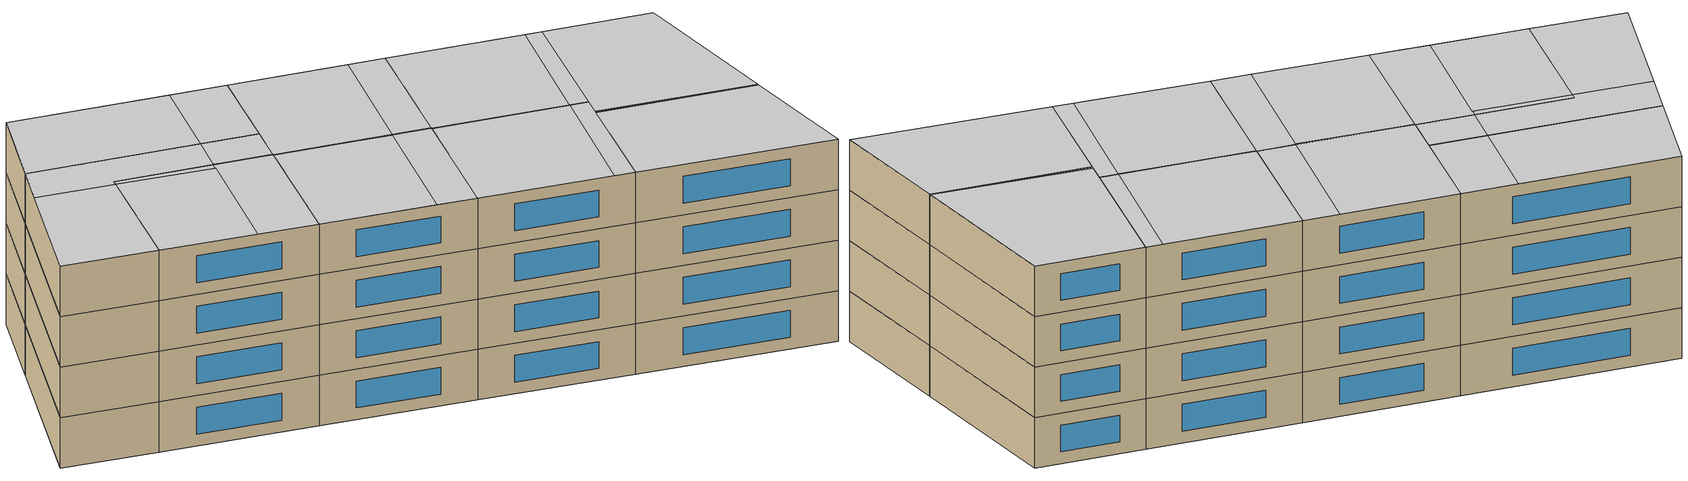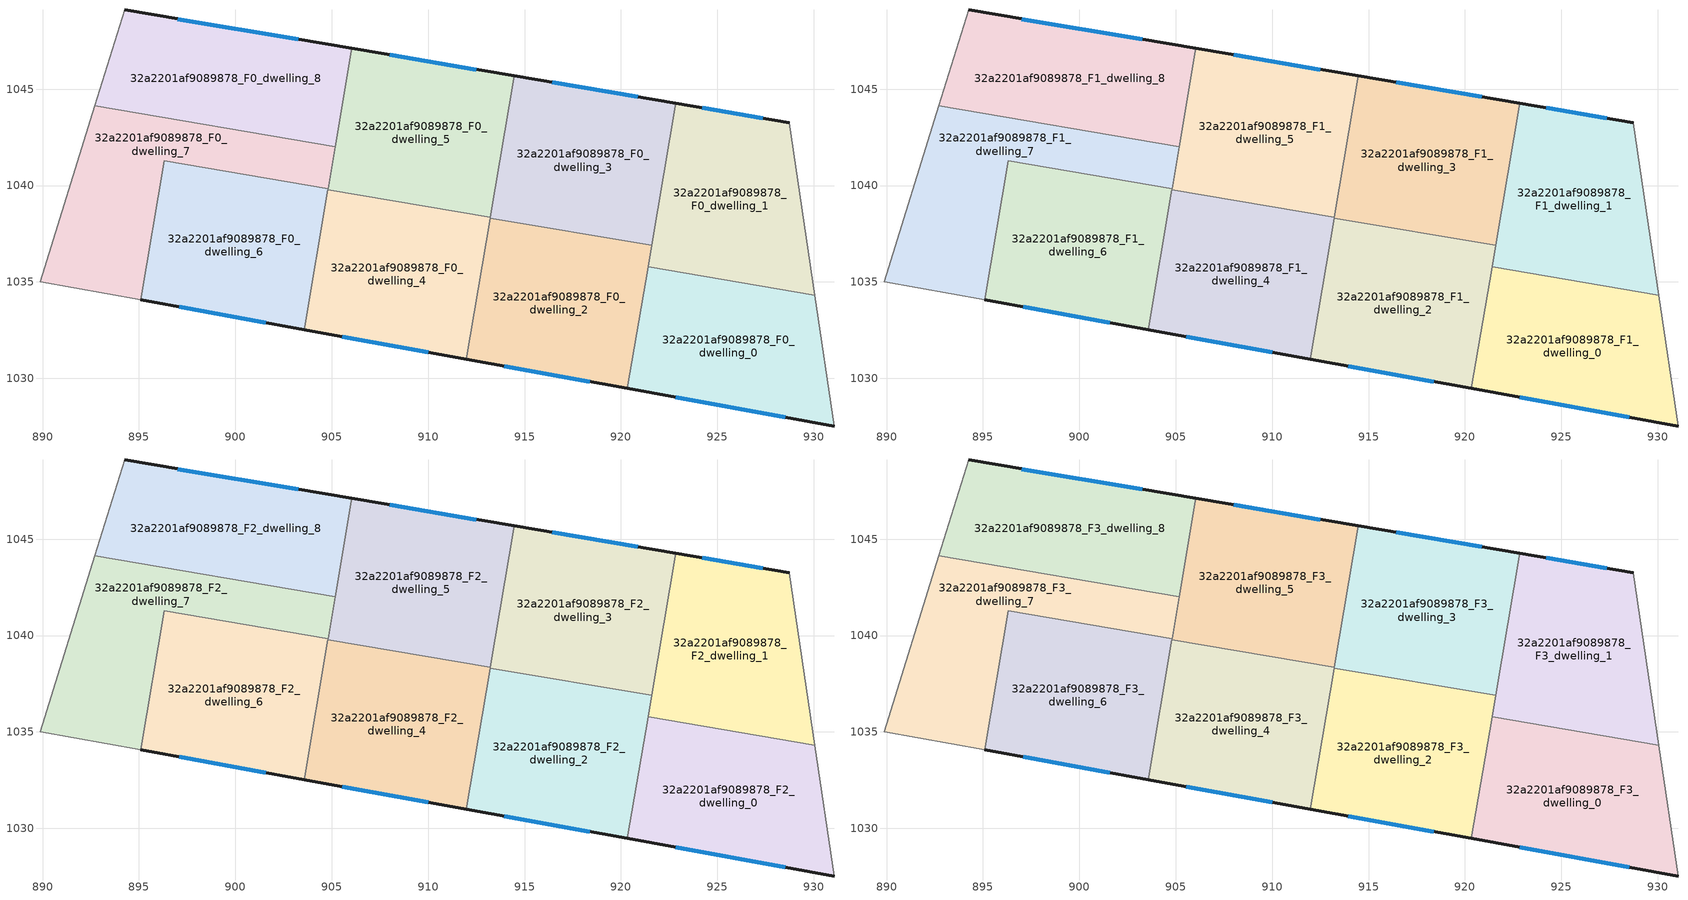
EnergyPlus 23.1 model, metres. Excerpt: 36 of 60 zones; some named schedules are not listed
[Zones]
32a2201af9089878_F0_dwelling_0
 floor ground (EU_floor_Construction): 930.05,1034.32 931.05,1027.53 920.34,1029.48 921.4,1035.78 z0
 wall outside (EU_wall_Construction): 920.34,1029.48 931.05,1027.53 z0:3
 wall adiabatic (EU_wall_Construction): 931.05,1027.53 930.05,1034.32 z0:3
 wall to 32a2201af9089878_F0_dwelling_1 (EU_wall_Construction): 930.05,1034.32 921.4,1035.78 z0:3
 wall to 32a2201af9089878_F0_dwelling_2 (EU_wall_Construction): 921.4,1035.78 920.34,1029.48 z0:3
 window (EU_Window_Construction): 922.85,1029.02 928.53,1027.99 z0.7:2.3
32a2201af9089878_F0_dwelling_1
 floor ground (EU_floor_Construction): 928.74,1043.26 930.05,1034.32 921.4,1035.78 922.84,1044.26 z0
 wall outside (EU_wall_Construction): 928.74,1043.26 922.84,1044.26 z0:3
 wall adiabatic (EU_wall_Construction): 930.05,1034.32 928.74,1043.26 z0:3
 wall to 32a2201af9089878_F0_dwelling_3 (EU_wall_Construction): 922.84,1044.26 921.59,1036.9 z0:3
 wall to 32a2201af9089878_F0_dwelling_2 (EU_wall_Construction): 921.59,1036.9 921.4,1035.78 z0:3
 window (EU_Window_Construction): 927.35,1043.5 924.22,1044.03 z0.7:2.3
32a2201af9089878_F0_dwelling_2
 floor ground (EU_floor_Construction): 921.59,1036.9 920.34,1029.48 911.98,1031 913.22,1038.31 z0
 wall outside (EU_wall_Construction): 911.98,1031 920.34,1029.48 z0:3
 wall to 32a2201af9089878_F0_dwelling_3 (EU_wall_Construction): 921.59,1036.9 913.22,1038.31 z0:3
 wall to 32a2201af9089878_F0_dwelling_4 (EU_wall_Construction): 913.22,1038.31 911.98,1031 z0:3
 window (EU_Window_Construction): 913.94,1030.64 918.37,1029.83 z0.7:2.3
32a2201af9089878_F0_dwelling_3
 floor ground (EU_floor_Construction): 922.84,1044.26 921.59,1036.9 913.22,1038.31 914.47,1045.68 z0
 wall outside (EU_wall_Construction): 922.84,1044.26 914.47,1045.68 z0:3
 wall to 32a2201af9089878_F0_dwelling_5 (EU_wall_Construction): 914.47,1045.68 913.23,1038.37 z0:3
 wall to 32a2201af9089878_F0_dwelling_4 (EU_wall_Construction): 913.23,1038.37 913.22,1038.31 z0:3
 window (EU_Window_Construction): 920.87,1044.6 916.43,1045.35 z0.7:2.3
32a2201af9089878_F0_dwelling_4
 floor ground (EU_floor_Construction): 913.23,1038.37 911.98,1031 903.57,1032.53 904.8,1039.79 z0
 wall outside (EU_wall_Construction): 903.57,1032.53 911.98,1031 z0:3
 wall to 32a2201af9089878_F0_dwelling_6 (EU_wall_Construction): 904.8,1039.79 903.57,1032.53 z0:3
 wall to 32a2201af9089878_F0_dwelling_5 (EU_wall_Construction): 913.23,1038.37 904.8,1039.79 z0:3
 window (EU_Window_Construction): 905.54,1032.17 910.01,1031.36 z0.7:2.3
32a2201af9089878_F0_dwelling_5
 floor ground (EU_floor_Construction): 914.47,1045.68 913.23,1038.37 904.8,1039.79 906.04,1047.11 z0
 wall outside (EU_wall_Construction): 914.47,1045.68 906.04,1047.11 z0:3
 wall to 32a2201af9089878_F0_dwelling_8 (EU_wall_Construction): 906.04,1047.11 905.18,1042.02 z0:3
 wall to 32a2201af9089878_F0_dwelling_7 (EU_wall_Construction): 905.18,1042.02 904.81,1039.84 z0:3
 wall to 32a2201af9089878_F0_dwelling_6 (EU_wall_Construction): 904.81,1039.84 904.8,1039.79 z0:3
 window (EU_Window_Construction): 912.49,1046.02 908.02,1046.78 z0.7:2.3
32a2201af9089878_F0_dwelling_6
 floor ground (EU_floor_Construction): 904.81,1039.84 903.57,1032.53 895.1,1034.07 896.32,1041.28 z0
 wall outside (EU_wall_Construction): 895.1,1034.07 903.57,1032.53 z0:3
 wall to 32a2201af9089878_F0_dwelling_7 (EU_wall_Construction): 904.81,1039.84 896.32,1041.28 895.1,1034.07 z0:3
 window (EU_Window_Construction): 897.09,1033.7 901.58,1032.89 z0.7:2.3
32a2201af9089878_F0_dwelling_7
 floor ground (EU_floor_Construction): 905.18,1042.03 904.81,1039.84 896.32,1041.28 895.1,1034.07 889.87,1035.02 892.71,1044.13 z0
 wall adiabatic (EU_wall_Construction): 892.71,1044.13 889.87,1035.02 895.1,1034.07 z0:3
 wall to 32a2201af9089878_F0_dwelling_8 (EU_wall_Construction): 905.18,1042.03 892.71,1044.13 z0:3
32a2201af9089878_F0_dwelling_8
 floor ground (EU_floor_Construction): 906.04,1047.11 905.18,1042.03 892.71,1044.13 894.25,1049.11 z0
 wall outside (EU_wall_Construction): 906.04,1047.11 894.25,1049.11 z0:3
 wall adiabatic (EU_wall_Construction): 894.25,1049.11 892.71,1044.13 z0:3
 window (EU_Window_Construction): 903.27,1047.58 897.02,1048.64 z0.7:2.3
32a2201af9089878_F1_dwelling_0
 floor to 32a2201af9089878_F0_dwelling_0 (EU_floor_Construction): 930.05,1034.32 931.05,1027.53 920.34,1029.48 921.4,1035.78 z3
 wall outside (EU_wall_Construction): 920.34,1029.48 931.05,1027.53 z3:6
 wall adiabatic (EU_wall_Construction): 931.05,1027.53 930.05,1034.32 z3:6
 wall to 32a2201af9089878_F1_dwelling_1 (EU_wall_Construction): 930.05,1034.32 921.4,1035.78 z3:6
 wall to 32a2201af9089878_F1_dwelling_2 (EU_wall_Construction): 921.4,1035.78 920.34,1029.48 z3:6
 window (EU_Window_Construction): 922.85,1029.02 928.53,1027.99 z3.7:5.3
32a2201af9089878_F1_dwelling_1
 floor to 32a2201af9089878_F0_dwelling_1 (EU_floor_Construction): 928.74,1043.26 930.05,1034.32 921.4,1035.78 922.84,1044.26 z3
 wall outside (EU_wall_Construction): 928.74,1043.26 922.84,1044.26 z3:6
 wall adiabatic (EU_wall_Construction): 930.05,1034.32 928.74,1043.26 z3:6
 wall to 32a2201af9089878_F1_dwelling_3 (EU_wall_Construction): 922.84,1044.26 921.59,1036.9 z3:6
 wall to 32a2201af9089878_F1_dwelling_2 (EU_wall_Construction): 921.59,1036.9 921.4,1035.78 z3:6
 window (EU_Window_Construction): 927.35,1043.5 924.22,1044.03 z3.7:5.3
32a2201af9089878_F1_dwelling_2
 floor to 32a2201af9089878_F0_dwelling_2 (EU_floor_Construction): 921.59,1036.9 920.34,1029.48 911.98,1031 913.22,1038.31 z3
 wall outside (EU_wall_Construction): 911.98,1031 920.34,1029.48 z3:6
 wall to 32a2201af9089878_F1_dwelling_3 (EU_wall_Construction): 921.59,1036.9 913.22,1038.31 z3:6
 wall to 32a2201af9089878_F1_dwelling_4 (EU_wall_Construction): 913.22,1038.31 911.98,1031 z3:6
 window (EU_Window_Construction): 913.94,1030.64 918.37,1029.83 z3.7:5.3
32a2201af9089878_F1_dwelling_3
 floor to 32a2201af9089878_F0_dwelling_3 (EU_floor_Construction): 922.84,1044.26 921.59,1036.9 913.22,1038.31 914.47,1045.68 z3
 wall outside (EU_wall_Construction): 922.84,1044.26 914.47,1045.68 z3:6
 wall to 32a2201af9089878_F1_dwelling_5 (EU_wall_Construction): 914.47,1045.68 913.23,1038.37 z3:6
 wall to 32a2201af9089878_F1_dwelling_4 (EU_wall_Construction): 913.23,1038.37 913.22,1038.31 z3:6
 window (EU_Window_Construction): 920.87,1044.6 916.43,1045.35 z3.7:5.3
32a2201af9089878_F1_dwelling_4
 floor to 32a2201af9089878_F0_dwelling_4 (EU_floor_Construction): 913.23,1038.37 911.98,1031 903.57,1032.53 904.8,1039.79 z3
 wall outside (EU_wall_Construction): 903.57,1032.53 911.98,1031 z3:6
 wall to 32a2201af9089878_F1_dwelling_6 (EU_wall_Construction): 904.8,1039.79 903.57,1032.53 z3:6
 wall to 32a2201af9089878_F1_dwelling_5 (EU_wall_Construction): 913.23,1038.37 904.8,1039.79 z3:6
 window (EU_Window_Construction): 905.54,1032.17 910.01,1031.36 z3.7:5.3
32a2201af9089878_F1_dwelling_5
 floor to 32a2201af9089878_F0_dwelling_5 (EU_floor_Construction): 914.47,1045.68 913.23,1038.37 904.8,1039.79 906.04,1047.11 z3
 wall outside (EU_wall_Construction): 914.47,1045.68 906.04,1047.11 z3:6
 wall to 32a2201af9089878_F1_dwelling_8 (EU_wall_Construction): 906.04,1047.11 905.18,1042.02 z3:6
 wall to 32a2201af9089878_F1_dwelling_7 (EU_wall_Construction): 905.18,1042.02 904.81,1039.84 z3:6
 wall to 32a2201af9089878_F1_dwelling_6 (EU_wall_Construction): 904.81,1039.84 904.8,1039.79 z3:6
 window (EU_Window_Construction): 912.49,1046.02 908.02,1046.78 z3.7:5.3
32a2201af9089878_F1_dwelling_6
 floor to 32a2201af9089878_F0_dwelling_6 (EU_floor_Construction): 904.81,1039.84 903.57,1032.53 895.1,1034.07 896.32,1041.28 z3
 wall outside (EU_wall_Construction): 895.1,1034.07 903.57,1032.53 z3:6
 wall to 32a2201af9089878_F1_dwelling_7 (EU_wall_Construction): 904.81,1039.84 896.32,1041.28 895.1,1034.07 z3:6
 window (EU_Window_Construction): 897.09,1033.7 901.58,1032.89 z3.7:5.3
32a2201af9089878_F1_dwelling_7
 floor to 32a2201af9089878_F0_dwelling_7 (EU_floor_Construction): 905.18,1042.03 904.81,1039.84 896.32,1041.28 895.1,1034.07 889.87,1035.02 892.71,1044.13 z3
 wall adiabatic (EU_wall_Construction): 892.71,1044.13 889.87,1035.02 895.1,1034.07 z3:6
 wall to 32a2201af9089878_F1_dwelling_8 (EU_wall_Construction): 905.18,1042.03 892.71,1044.13 z3:6
32a2201af9089878_F1_dwelling_8
 floor to 32a2201af9089878_F0_dwelling_8 (EU_floor_Construction): 906.04,1047.11 905.18,1042.03 892.71,1044.13 894.25,1049.11 z3
 wall outside (EU_wall_Construction): 906.04,1047.11 894.25,1049.11 z3:6
 wall adiabatic (EU_wall_Construction): 894.25,1049.11 892.71,1044.13 z3:6
 window (EU_Window_Construction): 903.27,1047.58 897.02,1048.64 z3.7:5.3
32a2201af9089878_F2_dwelling_0
 floor to 32a2201af9089878_F1_dwelling_0 (EU_floor_Construction): 930.05,1034.32 931.05,1027.53 920.34,1029.48 921.4,1035.78 z6
 wall outside (EU_wall_Construction): 920.34,1029.48 931.05,1027.53 z6:9
 wall adiabatic (EU_wall_Construction): 931.05,1027.53 930.05,1034.32 z6:9
 wall to 32a2201af9089878_F2_dwelling_1 (EU_wall_Construction): 930.05,1034.32 921.4,1035.78 z6:9
 wall to 32a2201af9089878_F2_dwelling_2 (EU_wall_Construction): 921.4,1035.78 920.34,1029.48 z6:9
 window (EU_Window_Construction): 922.85,1029.02 928.53,1027.99 z6.7:8.3
32a2201af9089878_F2_dwelling_1
 floor to 32a2201af9089878_F1_dwelling_1 (EU_floor_Construction): 928.74,1043.26 930.05,1034.32 921.4,1035.78 922.84,1044.26 z6
 wall outside (EU_wall_Construction): 928.74,1043.26 922.84,1044.26 z6:9
 wall adiabatic (EU_wall_Construction): 930.05,1034.32 928.74,1043.26 z6:9
 wall to 32a2201af9089878_F2_dwelling_3 (EU_wall_Construction): 922.84,1044.26 921.59,1036.9 z6:9
 wall to 32a2201af9089878_F2_dwelling_2 (EU_wall_Construction): 921.59,1036.9 921.4,1035.78 z6:9
 window (EU_Window_Construction): 927.35,1043.5 924.22,1044.03 z6.7:8.3
32a2201af9089878_F2_dwelling_2
 floor to 32a2201af9089878_F1_dwelling_2 (EU_floor_Construction): 921.59,1036.9 920.34,1029.48 911.98,1031 913.22,1038.31 z6
 wall outside (EU_wall_Construction): 911.98,1031 920.34,1029.48 z6:9
 wall to 32a2201af9089878_F2_dwelling_3 (EU_wall_Construction): 921.59,1036.9 913.22,1038.31 z6:9
 wall to 32a2201af9089878_F2_dwelling_4 (EU_wall_Construction): 913.22,1038.31 911.98,1031 z6:9
 window (EU_Window_Construction): 913.94,1030.64 918.37,1029.83 z6.7:8.3
32a2201af9089878_F2_dwelling_3
 floor to 32a2201af9089878_F1_dwelling_3 (EU_floor_Construction): 922.84,1044.26 921.59,1036.9 913.22,1038.31 914.47,1045.68 z6
 wall outside (EU_wall_Construction): 922.84,1044.26 914.47,1045.68 z6:9
 wall to 32a2201af9089878_F2_dwelling_5 (EU_wall_Construction): 914.47,1045.68 913.23,1038.37 z6:9
 wall to 32a2201af9089878_F2_dwelling_4 (EU_wall_Construction): 913.23,1038.37 913.22,1038.31 z6:9
 window (EU_Window_Construction): 920.87,1044.6 916.43,1045.35 z6.7:8.3
32a2201af9089878_F2_dwelling_4
 floor to 32a2201af9089878_F1_dwelling_4 (EU_floor_Construction): 913.23,1038.37 911.98,1031 903.57,1032.53 904.8,1039.79 z6
 wall outside (EU_wall_Construction): 903.57,1032.53 911.98,1031 z6:9
 wall to 32a2201af9089878_F2_dwelling_6 (EU_wall_Construction): 904.8,1039.79 903.57,1032.53 z6:9
 wall to 32a2201af9089878_F2_dwelling_5 (EU_wall_Construction): 913.23,1038.37 904.8,1039.79 z6:9
 window (EU_Window_Construction): 905.54,1032.17 910.01,1031.36 z6.7:8.3
32a2201af9089878_F2_dwelling_5
 floor to 32a2201af9089878_F1_dwelling_5 (EU_floor_Construction): 914.47,1045.68 913.23,1038.37 904.8,1039.79 906.04,1047.11 z6
 wall outside (EU_wall_Construction): 914.47,1045.68 906.04,1047.11 z6:9
 wall to 32a2201af9089878_F2_dwelling_8 (EU_wall_Construction): 906.04,1047.11 905.18,1042.02 z6:9
 wall to 32a2201af9089878_F2_dwelling_7 (EU_wall_Construction): 905.18,1042.02 904.81,1039.84 z6:9
 wall to 32a2201af9089878_F2_dwelling_6 (EU_wall_Construction): 904.81,1039.84 904.8,1039.79 z6:9
 window (EU_Window_Construction): 912.49,1046.02 908.02,1046.78 z6.7:8.3
32a2201af9089878_F2_dwelling_6
 floor to 32a2201af9089878_F1_dwelling_6 (EU_floor_Construction): 904.81,1039.84 903.57,1032.53 895.1,1034.07 896.32,1041.28 z6
 wall outside (EU_wall_Construction): 895.1,1034.07 903.57,1032.53 z6:9
 wall to 32a2201af9089878_F2_dwelling_7 (EU_wall_Construction): 904.81,1039.84 896.32,1041.28 895.1,1034.07 z6:9
 window (EU_Window_Construction): 897.09,1033.7 901.58,1032.89 z6.7:8.3
32a2201af9089878_F2_dwelling_7
 floor to 32a2201af9089878_F1_dwelling_7 (EU_floor_Construction): 905.18,1042.03 904.81,1039.84 896.32,1041.28 895.1,1034.07 889.87,1035.02 892.71,1044.13 z6
 wall adiabatic (EU_wall_Construction): 892.71,1044.13 889.87,1035.02 895.1,1034.07 z6:9
 wall to 32a2201af9089878_F2_dwelling_8 (EU_wall_Construction): 905.18,1042.03 892.71,1044.13 z6:9
32a2201af9089878_F2_dwelling_8
 floor to 32a2201af9089878_F1_dwelling_8 (EU_floor_Construction): 906.04,1047.11 905.18,1042.03 892.71,1044.13 894.25,1049.11 z6
 wall outside (EU_wall_Construction): 906.04,1047.11 894.25,1049.11 z6:9
 wall adiabatic (EU_wall_Construction): 894.25,1049.11 892.71,1044.13 z6:9
 window (EU_Window_Construction): 903.27,1047.58 897.02,1048.64 z6.7:8.3
32a2201af9089878_F3_dwelling_0
 floor to 32a2201af9089878_F2_dwelling_0 (EU_floor_Construction): 930.05,1034.32 931.05,1027.53 920.34,1029.48 921.4,1035.78 z9
 wall outside (EU_wall_Construction): 920.34,1029.48 931.05,1027.53 z9:12
 wall adiabatic (EU_wall_Construction): 931.05,1027.53 930.05,1034.32 z9:12
 wall to 32a2201af9089878_F3_dwelling_1 (EU_wall_Construction): 930.05,1034.32 921.4,1035.78 z9:12
 wall to 32a2201af9089878_F3_dwelling_2 (EU_wall_Construction): 921.4,1035.78 920.34,1029.48 z9:12
 window (EU_Window_Construction): 922.85,1029.02 928.53,1027.99 z9.7:11.3
 ceiling adiabatic (EU_roof_Construction): 931.05,1027.53 930.05,1034.32 921.4,1035.78 920.34,1029.48 z12
32a2201af9089878_F3_dwelling_1
 floor to 32a2201af9089878_F2_dwelling_1 (EU_floor_Construction): 928.74,1043.26 930.05,1034.32 921.4,1035.78 922.84,1044.26 z9
 wall outside (EU_wall_Construction): 928.74,1043.26 922.84,1044.26 z9:12
 wall adiabatic (EU_wall_Construction): 930.05,1034.32 928.74,1043.26 z9:12
 wall to 32a2201af9089878_F3_dwelling_3 (EU_wall_Construction): 922.84,1044.26 921.59,1036.9 z9:12
 wall to 32a2201af9089878_F3_dwelling_2 (EU_wall_Construction): 921.59,1036.9 921.4,1035.78 z9:12
 window (EU_Window_Construction): 927.35,1043.5 924.22,1044.03 z9.7:11.3
 ceiling to 32a2201af9089878_F4_dwelling_1 (EU_floor_Construction): 930.05,1034.34 928.74,1043.26 922.84,1044.26 921.42,1035.91 z12
 ceiling adiabatic (EU_roof_Construction): 930.05,1034.32 930.05,1034.34 921.42,1035.91 921.4,1035.78 z12
32a2201af9089878_F3_dwelling_2
 floor to 32a2201af9089878_F2_dwelling_2 (EU_floor_Construction): 921.59,1036.9 920.34,1029.48 911.98,1031 913.22,1038.31 z9
 wall outside (EU_wall_Construction): 911.98,1031 920.34,1029.48 z9:12
 wall to 32a2201af9089878_F3_dwelling_3 (EU_wall_Construction): 921.59,1036.9 913.22,1038.31 z9:12
 wall to 32a2201af9089878_F3_dwelling_4 (EU_wall_Construction): 913.22,1038.31 911.98,1031 z9:12
 window (EU_Window_Construction): 913.94,1030.64 918.37,1029.83 z9.7:11.3
 ceiling to 32a2201af9089878_F4_dwelling_2 (EU_floor_Construction): 919.2,1029.68 920.54,1037.03 916.65,1037.73 913.22,1038.31 911.98,1031 z12
 ceiling to 32a2201af9089878_F4_dwelling_3 (EU_floor_Construction): 920.54,1037.03 920.55,1037.07 916.65,1037.73 z12
 ceiling adiabatic (EU_roof_Construction): 920.34,1029.48 921.59,1036.9 920.55,1037.07 919.2,1029.68 917.42,1030.01 z12
32a2201af9089878_F3_dwelling_3
 floor to 32a2201af9089878_F2_dwelling_3 (EU_floor_Construction): 922.84,1044.26 921.59,1036.9 913.22,1038.31 914.47,1045.68 z9
 wall outside (EU_wall_Construction): 922.84,1044.26 914.47,1045.68 z9:12
 wall to 32a2201af9089878_F3_dwelling_5 (EU_wall_Construction): 914.47,1045.68 913.23,1038.37 z9:12
 wall to 32a2201af9089878_F3_dwelling_4 (EU_wall_Construction): 913.23,1038.37 913.22,1038.31 z9:12
 window (EU_Window_Construction): 920.87,1044.6 916.43,1045.35 z9.7:11.3
 ceiling to 32a2201af9089878_F4_dwelling_3 (EU_floor_Construction): 920.55,1037.07 921.88,1044.43 914.47,1045.68 913.23,1038.36 916.65,1037.73 z12
 ceiling adiabatic (EU_roof_Construction): 921.59,1036.9 922.84,1044.26 921.88,1044.43 920.55,1037.07 z12
 ceiling to 32a2201af9089878_F4_dwelling_2 (EU_floor_Construction): 916.65,1037.73 913.23,1038.36 913.22,1038.31 z12
32a2201af9089878_F3_dwelling_4
 floor to 32a2201af9089878_F2_dwelling_4 (EU_floor_Construction): 913.23,1038.37 911.98,1031 903.57,1032.53 904.8,1039.79 z9
 wall outside (EU_wall_Construction): 903.57,1032.53 911.98,1031 z9:12
 wall to 32a2201af9089878_F3_dwelling_6 (EU_wall_Construction): 904.8,1039.79 903.57,1032.53 z9:12
 wall to 32a2201af9089878_F3_dwelling_5 (EU_wall_Construction): 913.23,1038.37 904.8,1039.79 z9:12
 window (EU_Window_Construction): 905.54,1032.17 910.01,1031.36 z9.7:11.3
 ceiling to 32a2201af9089878_F4_dwelling_4 (EU_floor_Construction): 909.79,1031.39 911.12,1038.68 907.7,1039.3 904.8,1039.79 903.57,1032.53 z12
 ceiling to 32a2201af9089878_F4_dwelling_2 (EU_floor_Construction): 911.98,1031 913.23,1038.36 912.46,1038.49 911.13,1038.72 911.12,1038.68 909.79,1031.39 z12
 ceiling adiabatic (EU_roof_Construction): 911.12,1038.68 911.13,1038.72 907.7,1039.3 z12
32a2201af9089878_F3_dwelling_5
 floor to 32a2201af9089878_F2_dwelling_5 (EU_floor_Construction): 914.47,1045.68 913.23,1038.37 904.8,1039.79 906.04,1047.11 z9
 wall outside (EU_wall_Construction): 914.47,1045.68 906.04,1047.11 z9:12
 wall to 32a2201af9089878_F3_dwelling_8 (EU_wall_Construction): 906.04,1047.11 905.18,1042.02 z9:12
 wall to 32a2201af9089878_F3_dwelling_7 (EU_wall_Construction): 905.18,1042.02 904.81,1039.84 z9:12
 wall to 32a2201af9089878_F3_dwelling_6 (EU_wall_Construction): 904.81,1039.84 904.8,1039.79 z9:12
 window (EU_Window_Construction): 912.49,1046.02 908.02,1046.78 z9.7:11.3
 ceiling adiabatic (EU_roof_Construction): 911.13,1038.72 912.45,1046.02 906.04,1047.11 904.8,1039.83 907.7,1039.3 z12
 ceiling to 32a2201af9089878_F4_dwelling_3 (EU_floor_Construction): 913.23,1038.37 914.47,1045.68 912.45,1046.02 911.13,1038.74 912.46,1038.49 z12
 ceiling to 32a2201af9089878_F4_dwelling_4 (EU_floor_Construction): 907.7,1039.3 904.8,1039.83 904.8,1039.79 z12
 ceiling to 32a2201af9089878_F4_dwelling_2 (EU_floor_Construction): 912.46,1038.49 911.13,1038.74 911.13,1038.72 z12
32a2201af9089878_F3_dwelling_6
 floor to 32a2201af9089878_F2_dwelling_6 (EU_floor_Construction): 904.81,1039.84 903.57,1032.53 895.1,1034.07 896.32,1041.28 z9
 wall outside (EU_wall_Construction): 895.1,1034.07 903.57,1032.53 z9:12
 wall to 32a2201af9089878_F3_dwelling_7 (EU_wall_Construction): 904.81,1039.84 896.32,1041.28 895.1,1034.07 z9:12
 window (EU_Window_Construction): 897.09,1033.7 901.58,1032.89 z9.7:11.3
 ceiling to 32a2201af9089878_F4_dwelling_6 (EU_floor_Construction): 900.31,1033.12 901.56,1040.02 896.27,1040.98 895.1,1034.07 z12
 ceiling to 32a2201af9089878_F4_dwelling_4 (EU_floor_Construction): 903.57,1032.53 904.8,1039.83 903.45,1040.07 901.63,1040.38 900.31,1033.12 z12
 ceiling to 32a2201af9089878_F4_dwelling_7 (EU_floor_Construction): 901.56,1040.02 901.63,1040.38 896.32,1041.28 896.27,1040.98 z12
 ceiling adiabatic (EU_roof_Construction): 904.8,1039.83 904.81,1039.84 903.45,1040.07 z12
32a2201af9089878_F3_dwelling_7
 floor to 32a2201af9089878_F2_dwelling_7 (EU_floor_Construction): 905.18,1042.03 904.81,1039.84 896.32,1041.28 895.1,1034.07 889.87,1035.02 892.71,1044.13 z9
 wall adiabatic (EU_wall_Construction): 892.71,1044.13 889.87,1035.02 895.1,1034.07 z9:12
 wall to 32a2201af9089878_F3_dwelling_8 (EU_wall_Construction): 905.18,1042.03 892.71,1044.13 z9:12
 ceiling to 32a2201af9089878_F4_dwelling_7 (EU_floor_Construction): 901.63,1040.38 902.03,1042.56 892.71,1044.13 891.97,1041.76 896.27,1040.98 896.32,1041.28 z12
 ceiling to 32a2201af9089878_F4_dwelling_6 (EU_floor_Construction): 895.1,1034.07 896.27,1040.98 891.97,1041.76 889.87,1035.02 z12
 ceiling to 32a2201af9089878_F4_dwelling_5 (EU_floor_Construction): 904.81,1039.84 905.18,1042.03 902.03,1042.56 901.63,1040.4 903.45,1040.07 z12
 ceiling to 32a2201af9089878_F4_dwelling_4 (EU_floor_Construction): 903.45,1040.07 901.63,1040.4 901.63,1040.38 z12
32a2201af9089878_F3_dwelling_8
 floor to 32a2201af9089878_F2_dwelling_8 (EU_floor_Construction): 906.04,1047.11 905.18,1042.03 892.71,1044.13 894.25,1049.11 z9
 wall outside (EU_wall_Construction): 906.04,1047.11 894.25,1049.11 z9:12
 wall adiabatic (EU_wall_Construction): 894.25,1049.11 892.71,1044.13 z9:12
 window (EU_Window_Construction): 903.27,1047.58 897.02,1048.64 z9.7:11.3
 ceiling to 32a2201af9089878_F4_dwelling_7 (EU_floor_Construction): 902.03,1042.56 902.95,1047.63 894.25,1049.11 892.71,1044.13 z12
 ceiling to 32a2201af9089878_F4_dwelling_5 (EU_floor_Construction): 905.18,1042.03 906.04,1047.11 902.95,1047.63 902.03,1042.56 z12
[Building]
EU S2 Campaign: North Axis=0; Terrain=City; Solar Distribution=FullExterior
[Site:Location]
Budapest.Ferenc.Liszt.Intl.AP: Latitude=47.437; Longitude=19.256; Time Zone=1; Elevation=185
[SizingPeriod:WeatherFileDays]
AnnualSizingPeriod: Begin Month=1; Begin Day of Month=1; End Month=12; End Day of Month=31; Day of Week for Start Day=Monday; Use Weather File Daylight Saving Period=No; Use Weather File Rain and Snow Indicators=No
[MATERIAL]
EU_InternalMass_Material: Roughness=MediumRough; Thickness=0.1; Conductivity=1; Density=1800; Specific Heat=900; Thermal Absorptance=0.9; Solar Absorptance=0.7; Visible Absorptance=0.7
[MATERIAL:NOMASS] Roughness=MediumRough; Thermal Absorptance=0.9; Solar Absorptance=0.7; Visible Absorptance=0.7
Name | Thermal Resistance
EU_wall_NoMass | 0.832559
EU_roof_NoMass | 1.39638
EU_floor_NoMass | 0.872794
[WINDOWMATERIAL:SIMPLEGLAZINGSYSTEM]
EU_Window_SimpleGlazing: UFactor=2.79869; Solar Heat Gain Coefficient=0.75; Visible Transmittance=0.75
[CONSTRUCTION]
EU_wall_Construction: EU_wall_NoMass
EU_roof_Construction: EU_roof_NoMass
EU_floor_Construction: EU_floor_NoMass
EU_Window_Construction: EU_Window_SimpleGlazing
EU_InternalMass_Construction: EU_InternalMass_Material
[ZONE] Type=1; Multiplier=1; Ceiling Height=autocalculate; Floor Area=autocalculate; Part of Total Floor Area=Yes
Name | Volume
32a2201af9089878_F0_dwelling_0; 32a2201af9089878_F1_dwelling_0; 32a2201af9089878_F2_dwelling_0; 32a2201af9089878_F3_dwelling_0 | 190.381
32a2201af9089878_F0_dwelling_1; 32a2201af9089878_F1_dwelling_1; 32a2201af9089878_F2_dwelling_1; 32a2201af9089878_F3_dwelling_1 | 190.357
32a2201af9089878_F0_dwelling_2; 32a2201af9089878_F1_dwelling_2; 32a2201af9089878_F2_dwelling_2; 32a2201af9089878_F3_dwelling_2 | 190.387
32a2201af9089878_F0_dwelling_3; 32a2201af9089878_F1_dwelling_3; 32a2201af9089878_F2_dwelling_3; 32a2201af9089878_F3_dwelling_3 | 190.35
32a2201af9089878_F0_dwelling_4; 32a2201af9089878_F1_dwelling_4; 32a2201af9089878_F2_dwelling_4; 32a2201af9089878_F3_dwelling_4 | 190.366
32a2201af9089878_F0_dwelling_5; 32a2201af9089878_F1_dwelling_5; 32a2201af9089878_F2_dwelling_5; 32a2201af9089878_F3_dwelling_5 | 190.391
32a2201af9089878_F0_dwelling_6; 32a2201af9089878_F1_dwelling_6; 32a2201af9089878_F2_dwelling_6; 32a2201af9089878_F3_dwelling_6 | 190.352
32a2201af9089878_F0_dwelling_7; 32a2201af9089878_F1_dwelling_7; 32a2201af9089878_F2_dwelling_7; 32a2201af9089878_F3_dwelling_7 | 190.388
32a2201af9089878_F0_dwelling_8; 32a2201af9089878_F1_dwelling_8; 32a2201af9089878_F2_dwelling_8; 32a2201af9089878_F3_dwelling_8 | 190.375
[INTERNALMASS] Construction=EU_InternalMass_Construction
Name | Zone or ZoneList | Surface Area
32a2201af9089878_F0_dwelling_0_EU_InternalMass | 32a2201af9089878_F0_dwelling_0 | 63.4572
32a2201af9089878_F0_dwelling_1_EU_InternalMass | 32a2201af9089878_F0_dwelling_1 | 63.4532
32a2201af9089878_F0_dwelling_2_EU_InternalMass | 32a2201af9089878_F0_dwelling_2 | 63.4612
32a2201af9089878_F0_dwelling_3_EU_InternalMass | 32a2201af9089878_F0_dwelling_3 | 63.4492
32a2201af9089878_F0_dwelling_4_EU_InternalMass | 32a2201af9089878_F0_dwelling_4 | 63.4581
32a2201af9089878_F0_dwelling_5_EU_InternalMass | 32a2201af9089878_F0_dwelling_5 | 63.4602
32a2201af9089878_F0_dwelling_6_EU_InternalMass | 32a2201af9089878_F0_dwelling_6 | 63.4492
32a2201af9089878_F0_dwelling_7_EU_InternalMass | 32a2201af9089878_F0_dwelling_7 | 63.4625
32a2201af9089878_F0_dwelling_8_EU_InternalMass | 32a2201af9089878_F0_dwelling_8 | 63.4561
32a2201af9089878_F1_dwelling_0_EU_InternalMass | 32a2201af9089878_F1_dwelling_0 | 63.4572
32a2201af9089878_F1_dwelling_1_EU_InternalMass | 32a2201af9089878_F1_dwelling_1 | 63.4532
32a2201af9089878_F1_dwelling_2_EU_InternalMass | 32a2201af9089878_F1_dwelling_2 | 63.4612
32a2201af9089878_F1_dwelling_3_EU_InternalMass | 32a2201af9089878_F1_dwelling_3 | 63.4492
32a2201af9089878_F1_dwelling_4_EU_InternalMass | 32a2201af9089878_F1_dwelling_4 | 63.4581
32a2201af9089878_F1_dwelling_5_EU_InternalMass | 32a2201af9089878_F1_dwelling_5 | 63.4602
32a2201af9089878_F1_dwelling_6_EU_InternalMass | 32a2201af9089878_F1_dwelling_6 | 63.4492
32a2201af9089878_F1_dwelling_7_EU_InternalMass | 32a2201af9089878_F1_dwelling_7 | 63.4625
32a2201af9089878_F1_dwelling_8_EU_InternalMass | 32a2201af9089878_F1_dwelling_8 | 63.4561
32a2201af9089878_F2_dwelling_0_EU_InternalMass | 32a2201af9089878_F2_dwelling_0 | 63.4572
32a2201af9089878_F2_dwelling_1_EU_InternalMass | 32a2201af9089878_F2_dwelling_1 | 63.4532
32a2201af9089878_F2_dwelling_2_EU_InternalMass | 32a2201af9089878_F2_dwelling_2 | 63.4612
32a2201af9089878_F2_dwelling_3_EU_InternalMass | 32a2201af9089878_F2_dwelling_3 | 63.4492
32a2201af9089878_F2_dwelling_4_EU_InternalMass | 32a2201af9089878_F2_dwelling_4 | 63.4581
32a2201af9089878_F2_dwelling_5_EU_InternalMass | 32a2201af9089878_F2_dwelling_5 | 63.4602
32a2201af9089878_F2_dwelling_6_EU_InternalMass | 32a2201af9089878_F2_dwelling_6 | 63.4492
32a2201af9089878_F2_dwelling_7_EU_InternalMass | 32a2201af9089878_F2_dwelling_7 | 63.4625
32a2201af9089878_F2_dwelling_8_EU_InternalMass | 32a2201af9089878_F2_dwelling_8 | 63.4561
32a2201af9089878_F3_dwelling_0_EU_InternalMass | 32a2201af9089878_F3_dwelling_0 | 63.4572
32a2201af9089878_F3_dwelling_1_EU_InternalMass | 32a2201af9089878_F3_dwelling_1 | 63.4532
32a2201af9089878_F3_dwelling_2_EU_InternalMass | 32a2201af9089878_F3_dwelling_2 | 63.4612
32a2201af9089878_F3_dwelling_3_EU_InternalMass | 32a2201af9089878_F3_dwelling_3 | 63.4492
32a2201af9089878_F3_dwelling_4_EU_InternalMass | 32a2201af9089878_F3_dwelling_4 | 63.4581
32a2201af9089878_F3_dwelling_5_EU_InternalMass | 32a2201af9089878_F3_dwelling_5 | 63.4602
32a2201af9089878_F3_dwelling_6_EU_InternalMass | 32a2201af9089878_F3_dwelling_6 | 63.4492
32a2201af9089878_F3_dwelling_7_EU_InternalMass | 32a2201af9089878_F3_dwelling_7 | 63.4625
32a2201af9089878_F3_dwelling_8_EU_InternalMass | 32a2201af9089878_F3_dwelling_8 | 63.4561
[OTHEREQUIPMENT] Fuel Type=Electricity; Design Level Calculation Method=Watts/Area; Power per Zone Floor Area=1; Fraction Latent=0; Fraction Radiant=0; Fraction Lost=0; Carbon Dioxide Generation Rate=0; EndUse Subcategory=EU_Step8_InternalGains
Name | Zone or ZoneList or Space or SpaceList | Schedule
EU_Step8_InternalGain_32a2201af9089878_F0_dwelling_0_f000 | 32a2201af9089878_F0_dwelling_0 | EU_Step8_GainSchedule_32a2201af9089878_F0_dwelling_0_f000
EU_Step8_InternalGain_32a2201af9089878_F0_dwelling_1_f000 | 32a2201af9089878_F0_dwelling_1 | EU_Step8_GainSchedule_32a2201af9089878_F0_dwelling_1_f000
EU_Step8_InternalGain_32a2201af9089878_F0_dwelling_2_f000 | 32a2201af9089878_F0_dwelling_2 | EU_Step8_GainSchedule_32a2201af9089878_F0_dwelling_2_f000
EU_Step8_InternalGain_32a2201af9089878_F0_dwelling_3_f000 | 32a2201af9089878_F0_dwelling_3 | EU_Step8_GainSchedule_32a2201af9089878_F0_dwelling_3_f000
EU_Step8_InternalGain_32a2201af9089878_F0_dwelling_4_f000 | 32a2201af9089878_F0_dwelling_4 | EU_Step8_GainSchedule_32a2201af9089878_F0_dwelling_4_f000
EU_Step8_InternalGain_32a2201af9089878_F0_dwelling_5_f000 | 32a2201af9089878_F0_dwelling_5 | EU_Step8_GainSchedule_32a2201af9089878_F0_dwelling_5_f000
EU_Step8_InternalGain_32a2201af9089878_F0_dwelling_6_f000 | 32a2201af9089878_F0_dwelling_6 | EU_Step8_GainSchedule_32a2201af9089878_F0_dwelling_6_f000
EU_Step8_InternalGain_32a2201af9089878_F0_dwelling_7_f000 | 32a2201af9089878_F0_dwelling_7 | EU_Step8_GainSchedule_32a2201af9089878_F0_dwelling_7_f000
EU_Step8_InternalGain_32a2201af9089878_F0_dwelling_8_f000 | 32a2201af9089878_F0_dwelling_8 | EU_Step8_GainSchedule_32a2201af9089878_F0_dwelling_8_f000
EU_Step8_InternalGain_32a2201af9089878_F1_dwelling_0_f000 | 32a2201af9089878_F1_dwelling_0 | EU_Step8_GainSchedule_32a2201af9089878_F1_dwelling_0_f000
EU_Step8_InternalGain_32a2201af9089878_F1_dwelling_1_f000 | 32a2201af9089878_F1_dwelling_1 | EU_Step8_GainSchedule_32a2201af9089878_F1_dwelling_1_f000
EU_Step8_InternalGain_32a2201af9089878_F1_dwelling_2_f000 | 32a2201af9089878_F1_dwelling_2 | EU_Step8_GainSchedule_32a2201af9089878_F1_dwelling_2_f000
EU_Step8_InternalGain_32a2201af9089878_F1_dwelling_3_f000 | 32a2201af9089878_F1_dwelling_3 | EU_Step8_GainSchedule_32a2201af9089878_F1_dwelling_3_f000
EU_Step8_InternalGain_32a2201af9089878_F1_dwelling_4_f000 | 32a2201af9089878_F1_dwelling_4 | EU_Step8_GainSchedule_32a2201af9089878_F1_dwelling_4_f000
EU_Step8_InternalGain_32a2201af9089878_F1_dwelling_5_f000 | 32a2201af9089878_F1_dwelling_5 | EU_Step8_GainSchedule_32a2201af9089878_F1_dwelling_5_f000
EU_Step8_InternalGain_32a2201af9089878_F1_dwelling_6_f000 | 32a2201af9089878_F1_dwelling_6 | EU_Step8_GainSchedule_32a2201af9089878_F1_dwelling_6_f000
EU_Step8_InternalGain_32a2201af9089878_F1_dwelling_7_f000 | 32a2201af9089878_F1_dwelling_7 | EU_Step8_GainSchedule_32a2201af9089878_F1_dwelling_7_f000
EU_Step8_InternalGain_32a2201af9089878_F1_dwelling_8_f000 | 32a2201af9089878_F1_dwelling_8 | EU_Step8_GainSchedule_32a2201af9089878_F1_dwelling_8_f000
EU_Step8_InternalGain_32a2201af9089878_F2_dwelling_0_f000 | 32a2201af9089878_F2_dwelling_0 | EU_Step8_GainSchedule_32a2201af9089878_F2_dwelling_0_f000
EU_Step8_InternalGain_32a2201af9089878_F2_dwelling_1_f000 | 32a2201af9089878_F2_dwelling_1 | EU_Step8_GainSchedule_32a2201af9089878_F2_dwelling_1_f000
EU_Step8_InternalGain_32a2201af9089878_F2_dwelling_2_f000 | 32a2201af9089878_F2_dwelling_2 | EU_Step8_GainSchedule_32a2201af9089878_F2_dwelling_2_f000
EU_Step8_InternalGain_32a2201af9089878_F2_dwelling_3_f000 | 32a2201af9089878_F2_dwelling_3 | EU_Step8_GainSchedule_32a2201af9089878_F2_dwelling_3_f000
EU_Step8_InternalGain_32a2201af9089878_F2_dwelling_4_f000 | 32a2201af9089878_F2_dwelling_4 | EU_Step8_GainSchedule_32a2201af9089878_F2_dwelling_4_f000
EU_Step8_InternalGain_32a2201af9089878_F2_dwelling_5_f000 | 32a2201af9089878_F2_dwelling_5 | EU_Step8_GainSchedule_32a2201af9089878_F2_dwelling_5_f000
EU_Step8_InternalGain_32a2201af9089878_F2_dwelling_6_f000 | 32a2201af9089878_F2_dwelling_6 | EU_Step8_GainSchedule_32a2201af9089878_F2_dwelling_6_f000
EU_Step8_InternalGain_32a2201af9089878_F2_dwelling_7_f000 | 32a2201af9089878_F2_dwelling_7 | EU_Step8_GainSchedule_32a2201af9089878_F2_dwelling_7_f000
EU_Step8_InternalGain_32a2201af9089878_F2_dwelling_8_f000 | 32a2201af9089878_F2_dwelling_8 | EU_Step8_GainSchedule_32a2201af9089878_F2_dwelling_8_f000
EU_Step8_InternalGain_32a2201af9089878_F3_dwelling_0_f000 | 32a2201af9089878_F3_dwelling_0 | EU_Step8_GainSchedule_32a2201af9089878_F3_dwelling_0_f000
EU_Step8_InternalGain_32a2201af9089878_F3_dwelling_1_f000 | 32a2201af9089878_F3_dwelling_1 | EU_Step8_GainSchedule_32a2201af9089878_F3_dwelling_1_f000
EU_Step8_InternalGain_32a2201af9089878_F3_dwelling_2_f000 | 32a2201af9089878_F3_dwelling_2 | EU_Step8_GainSchedule_32a2201af9089878_F3_dwelling_2_f000
EU_Step8_InternalGain_32a2201af9089878_F3_dwelling_3_f000 | 32a2201af9089878_F3_dwelling_3 | EU_Step8_GainSchedule_32a2201af9089878_F3_dwelling_3_f000
EU_Step8_InternalGain_32a2201af9089878_F3_dwelling_4_f000 | 32a2201af9089878_F3_dwelling_4 | EU_Step8_GainSchedule_32a2201af9089878_F3_dwelling_4_f000
EU_Step8_InternalGain_32a2201af9089878_F3_dwelling_5_f000 | 32a2201af9089878_F3_dwelling_5 | EU_Step8_GainSchedule_32a2201af9089878_F3_dwelling_5_f000
EU_Step8_InternalGain_32a2201af9089878_F3_dwelling_6_f000 | 32a2201af9089878_F3_dwelling_6 | EU_Step8_GainSchedule_32a2201af9089878_F3_dwelling_6_f000
EU_Step8_InternalGain_32a2201af9089878_F3_dwelling_7_f000 | 32a2201af9089878_F3_dwelling_7 | EU_Step8_GainSchedule_32a2201af9089878_F3_dwelling_7_f000
EU_Step8_InternalGain_32a2201af9089878_F3_dwelling_8_f000 | 32a2201af9089878_F3_dwelling_8 | EU_Step8_GainSchedule_32a2201af9089878_F3_dwelling_8_f000
[ZONEVENTILATION:DESIGNFLOWRATE] Schedule=EU_AlwaysOn; Design Flow Rate Calculation Method=AirChanges/Hour; Air Changes per Hour=0.475469; Ventilation Type=Natural; Fan Pressure Rise=0; Fan Total Efficiency=1; Constant Term Coefficient=1; Temperature Term Coefficient=0; Velocity Term Coefficient=0; Velocity Squared Term Coefficient=0; Minimum Indoor Temperature=-100; Maximum Indoor Temperature=100; Delta Temperature=-100; Minimum Outdoor Temperature=-100; Maximum Outdoor Temperature=100; Maximum Wind Speed=40
Name | Zone or ZoneList or Space or SpaceList
EU_ConstantAir_32a2201af9089878_F0_dwelling_0 | 32a2201af9089878_F0_dwelling_0
EU_ConstantAir_32a2201af9089878_F0_dwelling_1 | 32a2201af9089878_F0_dwelling_1
EU_ConstantAir_32a2201af9089878_F0_dwelling_2 | 32a2201af9089878_F0_dwelling_2
EU_ConstantAir_32a2201af9089878_F0_dwelling_3 | 32a2201af9089878_F0_dwelling_3
EU_ConstantAir_32a2201af9089878_F0_dwelling_4 | 32a2201af9089878_F0_dwelling_4
EU_ConstantAir_32a2201af9089878_F0_dwelling_5 | 32a2201af9089878_F0_dwelling_5
EU_ConstantAir_32a2201af9089878_F0_dwelling_6 | 32a2201af9089878_F0_dwelling_6
EU_ConstantAir_32a2201af9089878_F0_dwelling_7 | 32a2201af9089878_F0_dwelling_7
EU_ConstantAir_32a2201af9089878_F0_dwelling_8 | 32a2201af9089878_F0_dwelling_8
EU_ConstantAir_32a2201af9089878_F1_dwelling_0 | 32a2201af9089878_F1_dwelling_0
EU_ConstantAir_32a2201af9089878_F1_dwelling_1 | 32a2201af9089878_F1_dwelling_1
EU_ConstantAir_32a2201af9089878_F1_dwelling_2 | 32a2201af9089878_F1_dwelling_2
EU_ConstantAir_32a2201af9089878_F1_dwelling_3 | 32a2201af9089878_F1_dwelling_3
EU_ConstantAir_32a2201af9089878_F1_dwelling_4 | 32a2201af9089878_F1_dwelling_4
EU_ConstantAir_32a2201af9089878_F1_dwelling_5 | 32a2201af9089878_F1_dwelling_5
EU_ConstantAir_32a2201af9089878_F1_dwelling_6 | 32a2201af9089878_F1_dwelling_6
EU_ConstantAir_32a2201af9089878_F1_dwelling_7 | 32a2201af9089878_F1_dwelling_7
EU_ConstantAir_32a2201af9089878_F1_dwelling_8 | 32a2201af9089878_F1_dwelling_8
EU_ConstantAir_32a2201af9089878_F2_dwelling_0 | 32a2201af9089878_F2_dwelling_0
EU_ConstantAir_32a2201af9089878_F2_dwelling_1 | 32a2201af9089878_F2_dwelling_1
EU_ConstantAir_32a2201af9089878_F2_dwelling_2 | 32a2201af9089878_F2_dwelling_2
EU_ConstantAir_32a2201af9089878_F2_dwelling_3 | 32a2201af9089878_F2_dwelling_3
EU_ConstantAir_32a2201af9089878_F2_dwelling_4 | 32a2201af9089878_F2_dwelling_4
EU_ConstantAir_32a2201af9089878_F2_dwelling_5 | 32a2201af9089878_F2_dwelling_5
EU_ConstantAir_32a2201af9089878_F2_dwelling_6 | 32a2201af9089878_F2_dwelling_6
EU_ConstantAir_32a2201af9089878_F2_dwelling_7 | 32a2201af9089878_F2_dwelling_7
EU_ConstantAir_32a2201af9089878_F2_dwelling_8 | 32a2201af9089878_F2_dwelling_8
EU_ConstantAir_32a2201af9089878_F3_dwelling_0 | 32a2201af9089878_F3_dwelling_0
EU_ConstantAir_32a2201af9089878_F3_dwelling_1 | 32a2201af9089878_F3_dwelling_1
EU_ConstantAir_32a2201af9089878_F3_dwelling_2 | 32a2201af9089878_F3_dwelling_2
EU_ConstantAir_32a2201af9089878_F3_dwelling_3 | 32a2201af9089878_F3_dwelling_3
EU_ConstantAir_32a2201af9089878_F3_dwelling_4 | 32a2201af9089878_F3_dwelling_4
EU_ConstantAir_32a2201af9089878_F3_dwelling_5 | 32a2201af9089878_F3_dwelling_5
EU_ConstantAir_32a2201af9089878_F3_dwelling_6 | 32a2201af9089878_F3_dwelling_6
EU_ConstantAir_32a2201af9089878_F3_dwelling_7 | 32a2201af9089878_F3_dwelling_7
EU_ConstantAir_32a2201af9089878_F3_dwelling_8 | 32a2201af9089878_F3_dwelling_8
[HVACTEMPLATE:ZONE:IDEALLOADSAIRSYSTEM] System Availability Schedule=EU_AlwaysOn; Maximum Heating Supply Air Temperature=50; Minimum Cooling Supply Air Temperature=13; Maximum Heating Supply Air Humidity Ratio=0.0156; Minimum Cooling Supply Air Humidity Ratio=0.0077; Heating Limit=NoLimit; Cooling Limit=NoLimit; Heating Availability Schedule=EU_AlwaysOn; Cooling Availability Schedule=EU_CoolingOff; Dehumidification Control Type=ConstantSensibleHeatRatio; Cooling Sensible Heat Ratio=0.7; Dehumidification Setpoint=60; Humidification Control Type=None; Humidification Setpoint=30; Outdoor Air Method=None; Outdoor Air Flow Rate per Person=0.00944; Outdoor Air Flow Rate per Zone Floor Area=0; Outdoor Air Flow Rate per Zone=0; Demand Controlled Ventilation Type=None; Outdoor Air Economizer Type=NoEconomizer; Heat Recovery Type=None; Sensible Heat Recovery Effectiveness=0.7; Latent Heat Recovery Effectiveness=0.65
Name | Template Thermostat
32a2201af9089878_F0_dwelling_0 | EU_HeatOnly_32a2201af9089878_F0_dwelling_0
32a2201af9089878_F0_dwelling_1 | EU_HeatOnly_32a2201af9089878_F0_dwelling_1
32a2201af9089878_F0_dwelling_2 | EU_HeatOnly_32a2201af9089878_F0_dwelling_2
32a2201af9089878_F0_dwelling_3 | EU_HeatOnly_32a2201af9089878_F0_dwelling_3
32a2201af9089878_F0_dwelling_4 | EU_HeatOnly_32a2201af9089878_F0_dwelling_4
32a2201af9089878_F0_dwelling_5 | EU_HeatOnly_32a2201af9089878_F0_dwelling_5
32a2201af9089878_F0_dwelling_6 | EU_HeatOnly_32a2201af9089878_F0_dwelling_6
32a2201af9089878_F0_dwelling_7 | EU_HeatOnly_32a2201af9089878_F0_dwelling_7
32a2201af9089878_F0_dwelling_8 | EU_HeatOnly_32a2201af9089878_F0_dwelling_8
32a2201af9089878_F1_dwelling_0 | EU_HeatOnly_32a2201af9089878_F1_dwelling_0
32a2201af9089878_F1_dwelling_1 | EU_HeatOnly_32a2201af9089878_F1_dwelling_1
32a2201af9089878_F1_dwelling_2 | EU_HeatOnly_32a2201af9089878_F1_dwelling_2
32a2201af9089878_F1_dwelling_3 | EU_HeatOnly_32a2201af9089878_F1_dwelling_3
32a2201af9089878_F1_dwelling_4 | EU_HeatOnly_32a2201af9089878_F1_dwelling_4
32a2201af9089878_F1_dwelling_5 | EU_HeatOnly_32a2201af9089878_F1_dwelling_5
32a2201af9089878_F1_dwelling_6 | EU_HeatOnly_32a2201af9089878_F1_dwelling_6
32a2201af9089878_F1_dwelling_7 | EU_HeatOnly_32a2201af9089878_F1_dwelling_7
32a2201af9089878_F1_dwelling_8 | EU_HeatOnly_32a2201af9089878_F1_dwelling_8
32a2201af9089878_F2_dwelling_0 | EU_HeatOnly_32a2201af9089878_F2_dwelling_0
32a2201af9089878_F2_dwelling_1 | EU_HeatOnly_32a2201af9089878_F2_dwelling_1
32a2201af9089878_F2_dwelling_2 | EU_HeatOnly_32a2201af9089878_F2_dwelling_2
32a2201af9089878_F2_dwelling_3 | EU_HeatOnly_32a2201af9089878_F2_dwelling_3
32a2201af9089878_F2_dwelling_4 | EU_HeatOnly_32a2201af9089878_F2_dwelling_4
32a2201af9089878_F2_dwelling_5 | EU_HeatOnly_32a2201af9089878_F2_dwelling_5
32a2201af9089878_F2_dwelling_6 | EU_HeatOnly_32a2201af9089878_F2_dwelling_6
32a2201af9089878_F2_dwelling_7 | EU_HeatOnly_32a2201af9089878_F2_dwelling_7
32a2201af9089878_F2_dwelling_8 | EU_HeatOnly_32a2201af9089878_F2_dwelling_8
32a2201af9089878_F3_dwelling_0 | EU_HeatOnly_32a2201af9089878_F3_dwelling_0
32a2201af9089878_F3_dwelling_1 | EU_HeatOnly_32a2201af9089878_F3_dwelling_1
32a2201af9089878_F3_dwelling_2 | EU_HeatOnly_32a2201af9089878_F3_dwelling_2
32a2201af9089878_F3_dwelling_3 | EU_HeatOnly_32a2201af9089878_F3_dwelling_3
32a2201af9089878_F3_dwelling_4 | EU_HeatOnly_32a2201af9089878_F3_dwelling_4
32a2201af9089878_F3_dwelling_5 | EU_HeatOnly_32a2201af9089878_F3_dwelling_5
32a2201af9089878_F3_dwelling_6 | EU_HeatOnly_32a2201af9089878_F3_dwelling_6
32a2201af9089878_F3_dwelling_7 | EU_HeatOnly_32a2201af9089878_F3_dwelling_7
32a2201af9089878_F3_dwelling_8 | EU_HeatOnly_32a2201af9089878_F3_dwelling_8
[SIZING:ZONE] Zone Cooling Design Supply Air Temperature Input Method=SupplyAirTemperature; Zone Cooling Design Supply Air Temperature=13; Zone Heating Design Supply Air Temperature Input Method=SupplyAirTemperature; Zone Heating Design Supply Air Temperature=50; Zone Cooling Design Supply Air Humidity Ratio=0.008; Zone Heating Design Supply Air Humidity Ratio=0.008; Cooling Design Air Flow Method=DesignDay; Cooling Design Air Flow Rate=0; Cooling Minimum Air Flow per Zone Floor Area=0.000762; Cooling Minimum Air Flow=0; Cooling Minimum Air Flow Fraction=0.2; Heating Design Air Flow Method=DesignDay; Heating Design Air Flow Rate=0; Heating Maximum Air Flow per Zone Floor Area=0.002032; Heating Maximum Air Flow=0.141576; Heating Maximum Air Flow Fraction=0.3; Account for Dedicated Outdoor Air System=No; Dedicated Outdoor Air System Control Strategy=NeutralSupplyAir; Dedicated Outdoor Air Low Setpoint Temperature for Design=autosize; Dedicated Outdoor Air High Setpoint Temperature for Design=autosize; Zone Load Sizing Method=Sensible Load Only No Latent Load; Zone Latent Cooling Design Supply Air Humidity Ratio Input Method=HumidityRatioDifference; Zone Cooling Design Supply Air Humidity Ratio Difference=0.005; Zone Latent Heating Design Supply Air Humidity Ratio Input Method=HumidityRatioDifference; Zone Humidification Design Supply Air Humidity Ratio Difference=0.005
32a2201af9089878_F0_dwelling_0; 32a2201af9089878_F0_dwelling_1; 32a2201af9089878_F0_dwelling_2; 32a2201af9089878_F0_dwelling_3; 32a2201af9089878_F0_dwelling_4; 32a2201af9089878_F0_dwelling_5; 32a2201af9089878_F0_dwelling_6; 32a2201af9089878_F0_dwelling_7; 32a2201af9089878_F0_dwelling_8; 32a2201af9089878_F1_dwelling_0; 32a2201af9089878_F1_dwelling_1; 32a2201af9089878_F1_dwelling_2; 32a2201af9089878_F1_dwelling_3; 32a2201af9089878_F1_dwelling_4; 32a2201af9089878_F1_dwelling_5; 32a2201af9089878_F1_dwelling_6; 32a2201af9089878_F1_dwelling_7; 32a2201af9089878_F1_dwelling_8; 32a2201af9089878_F2_dwelling_0; 32a2201af9089878_F2_dwelling_1; 32a2201af9089878_F2_dwelling_2; 32a2201af9089878_F2_dwelling_3; 32a2201af9089878_F2_dwelling_4; 32a2201af9089878_F2_dwelling_5; 32a2201af9089878_F2_dwelling_6; 32a2201af9089878_F2_dwelling_7; 32a2201af9089878_F2_dwelling_8; 32a2201af9089878_F3_dwelling_0; 32a2201af9089878_F3_dwelling_1; 32a2201af9089878_F3_dwelling_2; 32a2201af9089878_F3_dwelling_3; 32a2201af9089878_F3_dwelling_4; 32a2201af9089878_F3_dwelling_5; 32a2201af9089878_F3_dwelling_6; 32a2201af9089878_F3_dwelling_7; 32a2201af9089878_F3_dwelling_8
[SCHEDULE:FILE] Column Number=1; Rows to Skip at Top=0; Number of Hours of Data=8760; Column Separator=Comma; Interpolate to Timestep=No; Minutes per Item=60; Adjust Schedule for Daylight Savings=Yes
Name | File
EU_Step8_GainSchedule_32a2201af9089878_F0_dwelling_0_f000 | ../../schedules/32a2201af9089878/32a2201af9089878_F0_dwelling_0_f000_gain.csv
EU_Step8_GainSchedule_32a2201af9089878_F0_dwelling_1_f000 | ../../schedules/32a2201af9089878/32a2201af9089878_F0_dwelling_1_f000_gain.csv
EU_Step8_GainSchedule_32a2201af9089878_F0_dwelling_2_f000 | ../../schedules/32a2201af9089878/32a2201af9089878_F0_dwelling_2_f000_gain.csv
EU_Step8_GainSchedule_32a2201af9089878_F0_dwelling_3_f000 | ../../schedules/32a2201af9089878/32a2201af9089878_F0_dwelling_3_f000_gain.csv
EU_Step8_GainSchedule_32a2201af9089878_F0_dwelling_4_f000 | ../../schedules/32a2201af9089878/32a2201af9089878_F0_dwelling_4_f000_gain.csv
EU_Step8_GainSchedule_32a2201af9089878_F0_dwelling_5_f000 | ../../schedules/32a2201af9089878/32a2201af9089878_F0_dwelling_5_f000_gain.csv
EU_Step8_GainSchedule_32a2201af9089878_F0_dwelling_6_f000 | ../../schedules/32a2201af9089878/32a2201af9089878_F0_dwelling_6_f000_gain.csv
EU_Step8_GainSchedule_32a2201af9089878_F0_dwelling_7_f000 | ../../schedules/32a2201af9089878/32a2201af9089878_F0_dwelling_7_f000_gain.csv
EU_Step8_GainSchedule_32a2201af9089878_F0_dwelling_8_f000 | ../../schedules/32a2201af9089878/32a2201af9089878_F0_dwelling_8_f000_gain.csv
EU_Step8_GainSchedule_32a2201af9089878_F1_dwelling_0_f000 | ../../schedules/32a2201af9089878/32a2201af9089878_F1_dwelling_0_f000_gain.csv
EU_Step8_GainSchedule_32a2201af9089878_F1_dwelling_1_f000 | ../../schedules/32a2201af9089878/32a2201af9089878_F1_dwelling_1_f000_gain.csv
EU_Step8_GainSchedule_32a2201af9089878_F1_dwelling_2_f000 | ../../schedules/32a2201af9089878/32a2201af9089878_F1_dwelling_2_f000_gain.csv
EU_Step8_GainSchedule_32a2201af9089878_F1_dwelling_3_f000 | ../../schedules/32a2201af9089878/32a2201af9089878_F1_dwelling_3_f000_gain.csv
EU_Step8_GainSchedule_32a2201af9089878_F1_dwelling_4_f000 | ../../schedules/32a2201af9089878/32a2201af9089878_F1_dwelling_4_f000_gain.csv
EU_Step8_GainSchedule_32a2201af9089878_F1_dwelling_5_f000 | ../../schedules/32a2201af9089878/32a2201af9089878_F1_dwelling_5_f000_gain.csv
EU_Step8_GainSchedule_32a2201af9089878_F1_dwelling_6_f000 | ../../schedules/32a2201af9089878/32a2201af9089878_F1_dwelling_6_f000_gain.csv
EU_Step8_GainSchedule_32a2201af9089878_F1_dwelling_7_f000 | ../../schedules/32a2201af9089878/32a2201af9089878_F1_dwelling_7_f000_gain.csv
EU_Step8_GainSchedule_32a2201af9089878_F1_dwelling_8_f000 | ../../schedules/32a2201af9089878/32a2201af9089878_F1_dwelling_8_f000_gain.csv
EU_Step8_GainSchedule_32a2201af9089878_F2_dwelling_0_f000 | ../../schedules/32a2201af9089878/32a2201af9089878_F2_dwelling_0_f000_gain.csv
EU_Step8_GainSchedule_32a2201af9089878_F2_dwelling_1_f000 | ../../schedules/32a2201af9089878/32a2201af9089878_F2_dwelling_1_f000_gain.csv
EU_Step8_GainSchedule_32a2201af9089878_F2_dwelling_2_f000 | ../../schedules/32a2201af9089878/32a2201af9089878_F2_dwelling_2_f000_gain.csv
EU_Step8_GainSchedule_32a2201af9089878_F2_dwelling_3_f000 | ../../schedules/32a2201af9089878/32a2201af9089878_F2_dwelling_3_f000_gain.csv
EU_Step8_GainSchedule_32a2201af9089878_F2_dwelling_4_f000 | ../../schedules/32a2201af9089878/32a2201af9089878_F2_dwelling_4_f000_gain.csv
EU_Step8_GainSchedule_32a2201af9089878_F2_dwelling_5_f000 | ../../schedules/32a2201af9089878/32a2201af9089878_F2_dwelling_5_f000_gain.csv
